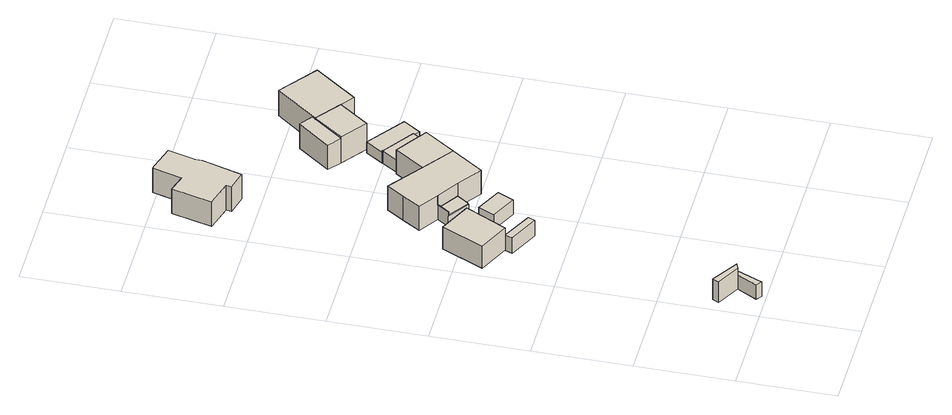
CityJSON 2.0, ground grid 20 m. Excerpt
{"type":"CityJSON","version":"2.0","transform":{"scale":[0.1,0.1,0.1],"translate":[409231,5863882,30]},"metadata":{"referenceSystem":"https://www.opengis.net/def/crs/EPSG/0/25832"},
"CityObjects":{
"building1":{"type":"Building","attributes":{"Gemeindeschluessel":"03454033","AbsoluteHoehe":"30.722","MittlereTraufHoehe":"35.798","Firsthoehe":"35.798","function":"51009_1610","roofType":"1000","measuredHeight":5.08},"address":[{"country":"Germany","locality":"Lorup"}],"children":["building1-1"],"geometry":[{"type":"MultiSurface","lod":"1","boundaries":[[[0,1,2,3]],[[4,5,6,7]],[[4,7,3,2]],[[1,8,9,2]],[[6,5,1,0]],[[7,6,0,3]],[[8,5,4,9]]]}]},
"building1-1":{"type":"BuildingPart","attributes":{"BezugspunktDach":"4000","AbsoluteHoehe":"30.722","MittlereTraufHoehe":"34.222","Firsthoehe":"34.222","measuredHeight":3.5},"parents":["building1"],"geometry":[{"type":"MultiSurface","lod":"1","boundaries":[[[10,9,8,11]],[[5,4,12,13]],[[5,13,11,8]],[[12,4,9,10]],[[13,12,10,11]],[[4,5,8,9]]]}]},
"building2":{"type":"Building","attributes":{"Gemeindeschluessel":"03454033","AbsoluteHoehe":"30.975","MittlereTraufHoehe":"34.201","Firsthoehe":"38.353","function":"31001_2000","roofType":"3100","measuredHeight":7.38},"address":[{"country":"Germany","locality":"Lorup"}],"geometry":[{"type":"MultiSurface","lod":"1","boundaries":[[[14,15,16,17]],[[18,19,20,21]],[[18,21,17,16]],[[19,18,16,15]],[[20,19,15,14]],[[21,20,14,17]]]}]},
"building3":{"type":"Building","attributes":{"Gemeindeschluessel":"03454033","AbsoluteHoehe":"30.89","MittlereTraufHoehe":"34.787","Firsthoehe":"35.703","function":"51009_1610","roofType":"2100","measuredHeight":4.81},"address":[{"country":"Germany","locality":"Lorup"}],"geometry":[{"type":"MultiSurface","lod":"1","boundaries":[[[22,23,24,25]],[[26,27,28,29]],[[26,29,25,24]],[[27,26,24,23]],[[28,27,23,22]],[[29,28,22,25]]]}]},
"building4":{"type":"Building","attributes":{"Gemeindeschluessel":"03454033","BezugspunktDach":"4000","AbsoluteHoehe":"30.851","MittlereTraufHoehe":"34.351","Firsthoehe":"34.351","function":"31001_2000","measuredHeight":3.5},"address":[{"country":"Germany","locality":"Lorup"}],"geometry":[{"type":"MultiSurface","lod":"1","boundaries":[[[30,31,32,33]],[[34,35,36,37]],[[34,37,33,32]],[[35,34,32,31]],[[36,35,31,30]],[[37,36,30,33]]]}]},
"building5":{"type":"Building","attributes":{"Gemeindeschluessel":"03454033","AbsoluteHoehe":"31.127","MittlereTraufHoehe":"33.783","Firsthoehe":"33.783","function":"51009_1610","roofType":"1000","measuredHeight":2.66},"address":[{"country":"Germany","locality":"Lorup"}],"geometry":[{"type":"MultiSurface","lod":"1","boundaries":[[[38,39,40,41,42]],[[43,44,45,46,47]],[[43,47,42,41]],[[44,43,41,40]],[[45,44,40,39]],[[46,45,39,38]],[[47,46,38,42]]]}]},
"building6":{"type":"Building","attributes":{"Gemeindeschluessel":"03454033","BezugspunktDach":"2200","AbsoluteHoehe":"32.54","MittlereTraufHoehe":"38.492","Firsthoehe":"38.492","function":"31001_1000","measuredHeight":5.95},"address":[{"country":"Germany","locality":"Lorup","thoroughfareNumber":"7","thoroughfareName":"Tannenweg"}],"geometry":[{"type":"MultiSurface","lod":"1","boundaries":[[[48,49,50,51,52,53,54,55,56,57,58]],[[59,60,61,62,63,64,65,66,67,68,69]],[[59,69,58,57]],[[60,59,57,56]],[[61,60,56,55]],[[62,61,55,54]],[[63,62,54,53]],[[64,63,53,52]],[[65,64,52,51]],[[66,65,51,50]],[[67,66,50,49]],[[68,67,49,48]],[[69,68,48,58]]]}]},
"building7":{"type":"Building","attributes":{"Gemeindeschluessel":"03454033","AbsoluteHoehe":"31.121","MittlereTraufHoehe":"35.32","Firsthoehe":"38.951","function":"31001_1000","roofType":"5000","measuredHeight":7.83},"address":[{"country":"Germany","locality":"Lorup","thoroughfareNumber":"2","thoroughfareName":"Tannenweg"}],"children":["building7-1","building7-2","building7-3"],"geometry":[{"type":"MultiSurface","lod":"1","boundaries":[[[70,71,72,73,74,75,76,77,78]],[[47,79,80,81,82,83,84,85,43]],[[47,43,78,77]],[[76,86,87,77]],[[80,79,76,75]],[[81,80,75,74]],[[82,81,74,73]],[[83,82,73,72]],[[85,84,71,70]],[[43,85,70,78]],[[86,79,47,87]],[[84,83,72,71]]]}]},
"building7-1":{"type":"BuildingPart","attributes":{"AbsoluteHoehe":"31.121","MittlereTraufHoehe":"33.626","Firsthoehe":"33.626","roofType":"1000","measuredHeight":2.5},"parents":["building7"],"geometry":[{"type":"MultiSurface","lod":"1","boundaries":[[[88,89,90,91,92,93]],[[94,46,45,44,95,96]],[[94,96,93,92]],[[46,94,92,91]],[[45,46,91,90]],[[44,45,90,89]],[[95,44,89,88]],[[96,95,88,93]]]}]},
"building7-2":{"type":"BuildingPart","attributes":{"AbsoluteHoehe":"31.121","MittlereTraufHoehe":"35.744","Firsthoehe":"38.951","roofType":"5000","measuredHeight":7.83},"parents":["building7"],"geometry":[{"type":"MultiSurface","lod":"1","boundaries":[[[71,97,98,99,72]],[[100,101,102,84,83]],[[100,83,72,99]],[[101,100,99,98]],[[102,101,98,97]],[[84,102,97,71]],[[83,84,71,72]]]}]},
"building7-3":{"type":"BuildingPart","attributes":{"BezugspunktDach":"4000","AbsoluteHoehe":"31.121","MittlereTraufHoehe":"34.621","Firsthoehe":"34.621","measuredHeight":3.5},"parents":["building7"],"geometry":[{"type":"MultiSurface","lod":"1","boundaries":[[[103,87,86,104]],[[79,47,46,94]],[[79,94,104,86]],[[46,47,87,103]],[[94,46,103,104]],[[47,79,86,87]]]}]},
"building8":{"type":"Building","attributes":{"Gemeindeschluessel":"03454033","AbsoluteHoehe":"31.487","MittlereTraufHoehe":"34.495","Firsthoehe":"34.495","function":"31001_2000","roofType":"1000","measuredHeight":3.01},"address":[{"country":"Germany","locality":"Lorup"}],"geometry":[{"type":"MultiSurface","lod":"1","boundaries":[[[105,106,107,108,109]],[[110,111,112,113,114]],[[110,114,109,108]],[[111,110,108,107]],[[112,111,107,106]],[[113,112,106,105]],[[114,113,105,109]]]}]},
"building9":{"type":"Building","attributes":{"Gemeindeschluessel":"03454033","AbsoluteHoehe":"31.378","MittlereTraufHoehe":"34.053","Firsthoehe":"34.053","function":"31001_2000","roofType":"1000","measuredHeight":2.67},"address":[{"country":"Germany","locality":"Lorup"}],"geometry":[{"type":"MultiSurface","lod":"1","boundaries":[[[115,116,117,118,119]],[[120,121,122,123,124]],[[120,124,119,118]],[[121,120,118,117]],[[122,121,117,116]],[[123,122,116,115]],[[124,123,115,119]]]}]},
"building10":{"type":"Building","attributes":{"Gemeindeschluessel":"03454033","AbsoluteHoehe":"31.337","MittlereTraufHoehe":"35.187","Firsthoehe":"39.837","function":"31001_1000","roofType":"3100","measuredHeight":8.5},"address":[{"country":"Germany","locality":"Lorup","thoroughfareNumber":"4","thoroughfareName":"Tannenweg"}],"children":["building10-1","building10-2"],"geometry":[{"type":"MultiSurface","lod":"1","boundaries":[[[125,126,127,128]],[[129,130,131,132]],[[129,132,128,127]],[[133,134,129,127]],[[125,131,135,136,137,126]],[[132,131,125,128]],[[126,130,134,133]],[[136,135,130,137]]]}]},
"building10-1":{"type":"BuildingPart","attributes":{"AbsoluteHoehe":"31.337","MittlereTraufHoehe":"35.359","Firsthoehe":"39.878","roofType":"3100","measuredHeight":8.54},"parents":["building10"],"geometry":[{"type":"MultiSurface","lod":"1","boundaries":[[[138,139,140,141]],[[142,130,134,143]],[[142,143,141,140]],[[139,137,144,140]],[[138,133,126,139]],[[143,134,138,141]],[[130,142,144,137]],[[133,134,130,126]]]}]},
"building10-2":{"type":"BuildingPart","attributes":{"AbsoluteHoehe":"31.337","MittlereTraufHoehe":"34.785","Firsthoehe":"39.914","roofType":"3100","measuredHeight":8.58},"parents":["building10"],"geometry":[{"type":"MultiSurface","lod":"1","boundaries":[[[145,144,136,146]],[[135,142,147,148]],[[135,148,146,136]],[[147,142,144,145]],[[148,147,145,146]],[[137,130,135,136]],[[144,142,130,137]]]}]}
},
"vertices":[
[25,85,58],[73,59,58],[85,64,58],[31,98,58],[85,64,7],[73,59,7],[25,85,7],[31,98,7],[73,59,42],[85,64,42],
[62,10,42],[51,18,42],[62,10,7],[51,18,7],
[61,633,63],[21,546,63],[85,516,63],[128,601,63],[85,516,10],[21,546,10],[61,633,10],[128,601,10],
[140,471,47],[146,485,47],[85,516,47],[78,501,47],[85,516,9],[146,485,9],[140,471,9],[78,501,9],
[194,526,44],[210,559,44],[157,585,44],[141,552,44],[157,585,9],[210,559,9],[194,526,9],[141,552,9],
[129,637,38],[171,608,38],[173,610,38],[189,633,38],[146,661,38],[189,633,11],[173,610,11],[171,608,11],[129,637,11],[146,661,11],
[65,1057,85],[62,1045,85],[103,1035,85],[128,1118,85],[128,1132,85],[143,1188,85],[93,1203,85],[85,1205,85],[68,1144,85],[31,1155,85],[10,1072,85],[31,1155,25],[68,1144,25],[85,1205,25],[93,1203,25],[143,1188,25],[128,1132,25],[128,1118,25],[103,1035,25],[62,1045,25],[65,1057,25],[10,1072,25],
[238,599,69],[283,664,69],[221,709,69],[151,761,69],[127,725,69],[104,689,69],[144,662,69],[146,661,69],[189,633,69],[144,662,11],[104,689,11],[127,725,11],[151,761,11],[221,709,11],[283,664,11],[238,599,11],[144,662,46],[146,661,46],
[171,607,36],[173,610,36],[171,608,36],[129,637,36],[128,638,36],[127,637,36],[128,638,11],[171,607,11],[127,637,11],
[326,726,69],[294,748,69],[261,770,69],[261,770,11],[294,748,11],[326,726,11],
[129,637,46],[128,638,46],
[261,770,45],[326,726,45],[346,756,45],[282,801,45],[282,802,45],[282,801,15],[346,756,15],[326,726,15],[261,770,15],[282,802,15],
[282,801,41],[346,756,41],[358,747,41],[382,782,41],[306,838,41],[382,782,14],[358,747,14],[346,756,14],[282,801,14],[306,838,14],
[379,1027,75],[313,940,75],[390,882,75],[455,969,75],[390,882,13],[313,940,13],[379,1027,13],[455,969,13],[363,902,75],[363,902,13],[318,947,13],[318,947,73],[313,940,73],
[363,902,76],[313,940,76],[267,879,76],[318,841,76],[267,879,13],[318,841,13],[267,879,73],
[241,899,73],[292,966,73],[241,899,13],[292,966,13]
]}
